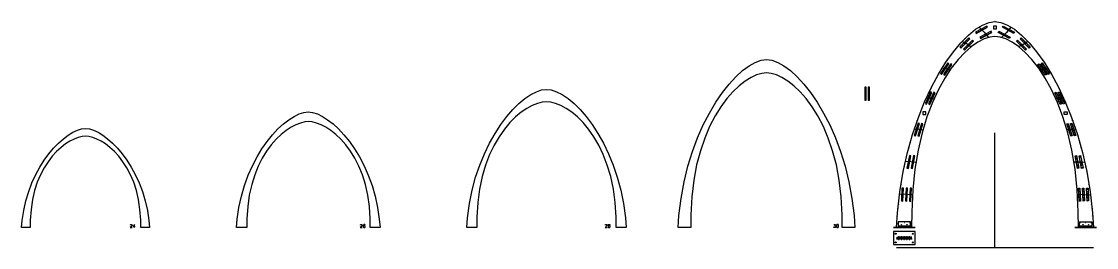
# Model space of a CAD drawing. Extents: x 0 to 6474, y -52 to 579.
# Drawn here: x 3477 to 6474, y -52 to 579 of the extents above; entities that cross this region are included whole.
import ezdxf

# ---------------------------------------------------------------- set-up
doc = ezdxf.new("R2010")
doc.units = 0
doc.layers.get('0').update_dxf_attribs({"linetype": 'CONTINUOUS'})
for name, color, linetype in [('BASE_PLATES', 6, 'CONTINUOUS'), ('BRACING', 1, 'CONTINUOUS'), ('JOINTS', 3, 'CONTINUOUS'), ('WORK', 7, 'CONTINUOUS')]:
    doc.layers.add(name, color=color, linetype=linetype)

# ---------------------------------------------------------------- blocks, each defined once
blk = doc.blocks.new('*U22')
at = {"layer": 'JOINTS'}
blk.add_circle((0, 0), 0.312, dxfattribs=at)
blk = doc.blocks.new('*U23')
at = {"layer": 'JOINTS', "color": 0, "linetype": 'BYBLOCK'}
for p in [(0, 0), (0, -6), (0, -12), (0, -18), (0, -24), (0, -30)]:
    blk.add_blockref('*U22', p, dxfattribs=at)
blk = doc.blocks.new('*U49')
at = {"layer": 'JOINTS'}
blk.add_circle((0, 0), 0.312, dxfattribs=at)
blk = doc.blocks.new('*U51')
at = {"layer": 'JOINTS', "color": 0, "linetype": 'BYBLOCK'}
for p in [(0, 0), (0, -6), (0, -12), (0, -18), (0, -24), (0, -30)]:
    blk.add_blockref('*U49', p, dxfattribs=at)
blk = doc.blocks.new('*U68')
at = {"layer": 'JOINTS'}
blk.add_circle((0, 0), 0.312, dxfattribs=at)
blk = doc.blocks.new('*U70')
at = {"layer": 'JOINTS', "color": 0, "linetype": 'BYBLOCK'}
for p in [(0, 0), (0, -6), (0, -12), (0, -18), (0, -24), (0, -30)]:
    blk.add_blockref('*U68', p, dxfattribs=at)
blk = doc.blocks.new('*U79')
at = {"layer": 'JOINTS'}
blk.add_circle((0, 0), 0.312, dxfattribs=at)
blk = doc.blocks.new('*U81')
at = {"layer": 'JOINTS', "color": 0, "linetype": 'BYBLOCK'}
for p in [(0, 0), (0, -6), (0, -12), (0, -18), (0, -24), (0, -30)]:
    blk.add_blockref('*U79', p, dxfattribs=at)
blk = doc.blocks.new('*U90')
at = {"layer": 'JOINTS'}
blk.add_circle((0, 0), 0.312, dxfattribs=at)
blk = doc.blocks.new('*U92')
at = {"layer": 'JOINTS', "color": 0, "linetype": 'BYBLOCK'}
for p in [(0, 0), (0, -6), (0, -12), (0, -18), (0, -24), (0, -30)]:
    blk.add_blockref('*U90', p, dxfattribs=at)
blk = doc.blocks.new('*U101')
at = {"layer": 'JOINTS'}
blk.add_circle((0, 0), 0.312, dxfattribs=at)
blk = doc.blocks.new('*U103')
at = {"layer": 'JOINTS', "color": 0, "linetype": 'BYBLOCK'}
for p in [(0, 0), (0, -6), (0, -12), (0, -18), (0, -24), (0, -30)]:
    blk.add_blockref('*U101', p, dxfattribs=at)
blk = doc.blocks.new('*U112')
at = {"layer": 'JOINTS'}
blk.add_circle((0, 0), 0.312, dxfattribs=at)
blk = doc.blocks.new('*U114')
at = {"layer": 'JOINTS', "color": 0, "linetype": 'BYBLOCK'}
for p in [(0, 0), (0, -6), (0, -12), (0, -18), (0, -24), (0, -30)]:
    blk.add_blockref('*U112', p, dxfattribs=at)
blk = doc.blocks.new('*U163')
at = {"layer": 'JOINTS'}
blk.add_circle((0, 0), 0.625, dxfattribs=at)
blk = doc.blocks.new('*U165')
at = {"layer": 'JOINTS', "color": 0, "linetype": 'BYBLOCK'}
for p in [(0, 0), (0, -6), (0, -12), (0, -18), (0, -24), (0, -30)]:
    blk.add_blockref('*U163', p, dxfattribs=at)
blk = doc.blocks.new('*U166')
at = {"layer": 'JOINTS'}
blk.add_circle((0, 0), 0.625, dxfattribs=at)
blk = doc.blocks.new('*U167')
at = {"layer": 'JOINTS', "color": 0, "linetype": 'BYBLOCK'}
for p in [(0, 0), (0, -6), (0, -12), (0, -18), (0, -24), (0, -30)]:
    blk.add_blockref('*U166', p, dxfattribs=at)
blk = doc.blocks.new('*U172')
at = {"layer": 'JOINTS'}
blk.add_circle((0, 0), 0.312, dxfattribs=at)
blk = doc.blocks.new('*U174')
at = {"layer": 'JOINTS', "color": 0, "linetype": 'BYBLOCK'}
for p in [(0, 0), (0, -6), (0, -12), (0, -18), (0, -24), (0, -30)]:
    blk.add_blockref('*U172', p, dxfattribs=at)
blk = doc.blocks.new('*U175')
at = {"layer": 'JOINTS'}
blk.add_circle((0, 0), 0.312, dxfattribs=at)
blk = doc.blocks.new('*U177')
at = {"layer": 'JOINTS', "color": 0, "linetype": 'BYBLOCK'}
for p in [(0, 0), (0, -6), (0, -12), (0, -18), (0, -24), (0, -30)]:
    blk.add_blockref('*U175', p, dxfattribs=at)
blk = doc.blocks.new('*U178')
at = {"layer": 'JOINTS'}
blk.add_circle((0, 0), 0.312, dxfattribs=at)
blk = doc.blocks.new('*U180')
at = {"layer": 'JOINTS', "color": 0, "linetype": 'BYBLOCK'}
for p in [(0, 0), (0, -6), (0, -12), (0, -18), (0, -24), (0, -30)]:
    blk.add_blockref('*U178', p, dxfattribs=at)
blk = doc.blocks.new('*U181')
at = {"layer": 'JOINTS'}
blk.add_circle((0, 0), 0.312, dxfattribs=at)
blk = doc.blocks.new('*U183')
at = {"layer": 'JOINTS', "color": 0, "linetype": 'BYBLOCK'}
for p in [(0, 0), (0, -6), (0, -12), (0, -18), (0, -24), (0, -30)]:
    blk.add_blockref('*U181', p, dxfattribs=at)
blk = doc.blocks.new('*U187')
at = {"layer": 'JOINTS'}
blk.add_circle((0, 0), 0.312, dxfattribs=at)
blk = doc.blocks.new('*U189')
at = {"layer": 'JOINTS', "color": 0, "linetype": 'BYBLOCK'}
for p in [(0, 0), (0, -6), (0, -12), (0, -18), (0, -24), (0, -30)]:
    blk.add_blockref('*U187', p, dxfattribs=at)
blk = doc.blocks.new('*U190')
at = {"layer": 'JOINTS'}
blk.add_circle((0, 0), 0.312, dxfattribs=at)
blk = doc.blocks.new('*U192')
at = {"layer": 'JOINTS', "color": 0, "linetype": 'BYBLOCK'}
for p in [(0, 0), (0, -6), (0, -12), (0, -18), (0, -24), (0, -30)]:
    blk.add_blockref('*U190', p, dxfattribs=at)
blk = doc.blocks.new('*U193')
at = {"layer": 'JOINTS'}
blk.add_circle((0, 0), 0.312, dxfattribs=at)
blk = doc.blocks.new('*U195')
at = {"layer": 'JOINTS', "color": 0, "linetype": 'BYBLOCK'}
for p in [(0, 0), (0, -6), (0, -12), (0, -18), (0, -24), (0, -30)]:
    blk.add_blockref('*U193', p, dxfattribs=at)
blk = doc.blocks.new('*U196')
at = {"layer": 'JOINTS'}
blk.add_circle((0, 0), 0.312, dxfattribs=at)
blk = doc.blocks.new('*U198')
at = {"layer": 'JOINTS', "color": 0, "linetype": 'BYBLOCK'}
for p in [(0, 0), (0, -6), (0, -12), (0, -18), (0, -24), (0, -30)]:
    blk.add_blockref('*U196', p, dxfattribs=at)
blk = doc.blocks.new('*U199')
at = {"layer": 'JOINTS'}
blk.add_circle((0, 0), 0.312, dxfattribs=at)
blk = doc.blocks.new('*U201')
at = {"layer": 'JOINTS', "color": 0, "linetype": 'BYBLOCK'}
for p in [(0, 0), (0, -6), (0, -12), (0, -18), (0, -24), (0, -30)]:
    blk.add_blockref('*U199', p, dxfattribs=at)
blk = doc.blocks.new('*U203')
at = {"layer": 'JOINTS'}
blk.add_circle((0, 0), 0.312, dxfattribs=at)
blk = doc.blocks.new('*U205')
at = {"layer": 'JOINTS', "color": 0, "linetype": 'BYBLOCK'}
for p in [(0, 0), (0, -6), (0, -12), (0, -18), (0, -24), (0, -30)]:
    blk.add_blockref('*U203', p, dxfattribs=at)
blk = doc.blocks.new('*U222')
at = {"layer": 'JOINTS'}
blk.add_circle((0, 0), 0.312, dxfattribs=at)
blk = doc.blocks.new('*U223')
at = {"layer": 'JOINTS', "color": 0, "linetype": 'BYBLOCK'}
for p in [(0, 0), (0, -6), (0, -12), (0, -18), (0, -24), (0, -30)]:
    blk.add_blockref('*U222', p, dxfattribs=at)
blk = doc.blocks.new('*U224')
at = {"layer": 'JOINTS'}
blk.add_circle((0, 0), 0.312, dxfattribs=at)
blk = doc.blocks.new('*U225')
at = {"layer": 'JOINTS', "color": 0, "linetype": 'BYBLOCK'}
for p in [(0, 0), (0, -6), (0, -12), (0, -18), (0, -24), (0, -30)]:
    blk.add_blockref('*U224', p, dxfattribs=at)
blk = doc.blocks.new('*U214')
at = {"layer": 'JOINTS'}
blk.add_circle((0, 0), 0.312, dxfattribs=at)
blk = doc.blocks.new('*U215')
at = {"layer": 'JOINTS', "color": 0, "linetype": 'BYBLOCK'}
for p in [(0, 0), (0, -6), (0, -12), (0, -18), (0, -24), (0, -30)]:
    blk.add_blockref('*U214', p, dxfattribs=at)
blk = doc.blocks.new('*U216')
at = {"layer": 'JOINTS'}
blk.add_circle((0, 0), 0.312, dxfattribs=at)
blk = doc.blocks.new('*U217')
at = {"layer": 'JOINTS', "color": 0, "linetype": 'BYBLOCK'}
for p in [(0, 0), (0, -6), (0, -12), (0, -18), (0, -24), (0, -30)]:
    blk.add_blockref('*U216', p, dxfattribs=at)
blk = doc.blocks.new('*U226')
at = {"layer": 'JOINTS'}
blk.add_circle((0, 0), 0.312, dxfattribs=at)
blk = doc.blocks.new('*U227')
at = {"layer": 'JOINTS', "color": 0, "linetype": 'BYBLOCK'}
for p in [(0, 0), (0, -6), (0, -12), (0, -18), (0, -24), (0, -30)]:
    blk.add_blockref('*U226', p, dxfattribs=at)
blk = doc.blocks.new('*U228')
at = {"layer": 'JOINTS'}
blk.add_circle((0, 0), 0.312, dxfattribs=at)
blk = doc.blocks.new('*U229')
at = {"layer": 'JOINTS', "color": 0, "linetype": 'BYBLOCK'}
for p in [(0, 0), (0, -6), (0, -12), (0, -18), (0, -24), (0, -30)]:
    blk.add_blockref('*U228', p, dxfattribs=at)
blk = doc.blocks.new('*U206')
at = {"layer": 'JOINTS'}
blk.add_circle((0, 0), 0.312, dxfattribs=at)
blk = doc.blocks.new('*U207')
at = {"layer": 'JOINTS', "color": 0, "linetype": 'BYBLOCK'}
for p in [(0, 0), (0, -6), (0, -12), (0, -18), (0, -24), (0, -30)]:
    blk.add_blockref('*U206', p, dxfattribs=at)
blk = doc.blocks.new('*U208')
at = {"layer": 'JOINTS'}
blk.add_circle((0, 0), 0.312, dxfattribs=at)
blk = doc.blocks.new('*U209')
at = {"layer": 'JOINTS', "color": 0, "linetype": 'BYBLOCK'}
for p in [(0, 0), (0, -6), (0, -12), (0, -18), (0, -24), (0, -30)]:
    blk.add_blockref('*U208', p, dxfattribs=at)
blk = doc.blocks.new('*U210')
at = {"layer": 'JOINTS'}
blk.add_circle((0, 0), 0.312, dxfattribs=at)
blk = doc.blocks.new('*U211')
at = {"layer": 'JOINTS', "color": 0, "linetype": 'BYBLOCK'}
for p in [(0, 0), (0, -6), (0, -12), (0, -18), (0, -24), (0, -30)]:
    blk.add_blockref('*U210', p, dxfattribs=at)
blk = doc.blocks.new('*U218')
at = {"layer": 'JOINTS'}
blk.add_circle((0, 0), 0.312, dxfattribs=at)
blk = doc.blocks.new('*U219')
at = {"layer": 'JOINTS', "color": 0, "linetype": 'BYBLOCK'}
for p in [(0, 0), (0, -6), (0, -12), (0, -18), (0, -24), (0, -30)]:
    blk.add_blockref('*U218', p, dxfattribs=at)
blk = doc.blocks.new('*U220')
at = {"layer": 'JOINTS'}
blk.add_circle((0, 0), 0.312, dxfattribs=at)
blk = doc.blocks.new('*U221')
at = {"layer": 'JOINTS', "color": 0, "linetype": 'BYBLOCK'}
for p in [(0, 0), (0, -6), (0, -12), (0, -18), (0, -24), (0, -30)]:
    blk.add_blockref('*U220', p, dxfattribs=at)
blk = doc.blocks.new('*U230')
at = {"layer": 'JOINTS'}
blk.add_circle((0, 0), 0.312, dxfattribs=at)
blk = doc.blocks.new('*U231')
at = {"layer": 'JOINTS', "color": 0, "linetype": 'BYBLOCK'}
for p in [(0, 0), (0, -6), (0, -12), (0, -18), (0, -24), (0, -30)]:
    blk.add_blockref('*U230', p, dxfattribs=at)
blk = doc.blocks.new('*U232')
at = {"layer": 'JOINTS'}
blk.add_circle((0, 0), 0.312, dxfattribs=at)
blk = doc.blocks.new('*U233')
at = {"layer": 'JOINTS', "color": 0, "linetype": 'BYBLOCK'}
for p in [(0, 0), (0, -6), (0, -12), (0, -18), (0, -24), (0, -30)]:
    blk.add_blockref('*U232', p, dxfattribs=at)
blk = doc.blocks.new('*U212')
at = {"layer": 'JOINTS'}
blk.add_circle((0, 0), 0.312, dxfattribs=at)
blk = doc.blocks.new('*U213')
at = {"layer": 'JOINTS', "color": 0, "linetype": 'BYBLOCK'}
for p in [(0, 0), (0, -6), (0, -12), (0, -18), (0, -24), (0, -30)]:
    blk.add_blockref('*U212', p, dxfattribs=at)
blk = doc.blocks.new('*U234')
at = {"layer": 'JOINTS'}
blk.add_circle((0, 0), 0.312, dxfattribs=at)
blk = doc.blocks.new('*U235')
at = {"layer": 'JOINTS', "color": 0, "linetype": 'BYBLOCK'}
for p in [(0, 0), (0, -6), (0, -12), (0, -18), (0, -24), (0, -30)]:
    blk.add_blockref('*U234', p, dxfattribs=at)

msp = doc.modelspace()

# ---------------------------------------------------------------- linework, layer by layer
for p, q in [((6146.6, 563.3), (6160.5, 549.3)), ((6160.5, 549.3), (6172.6, 534.3)), ((6223.1, 548), (6209.5, 534.3)), ((6235.5, 563.3), (6223.1, 548)), ((6099.7, 523.5), (6113.2, 516.7)), ((6113.2, 516.7), (6125.1, 508.6)), ((6269.9, 515), (6257, 508.6)), ((6282.4, 523.5), (6269.9, 515)), ((6044.3, 449.4), (6055.5, 447.3)), ((6055.5, 447.3), (6065.7, 443.4)), ((6327.1, 445.4), (6316.4, 443.4)), ((6337.8, 449.4), (6327.1, 445.4)), ((6000.3, 366.3), (6011.3, 365.9)), ((6011.3, 365.9), (6021.5, 363.6)), ((6371, 363.9), (6360.6, 363.6)), ((6381.8, 366.3), (6371, 363.9)), ((5978.7, 278.2), (5966.2, 278)), ((5978.7, 278.2), (5990.6, 276.5)), ((6403.5, 276.3), (6391.5, 276.5)), ((6403.5, 276.3), (6415.9, 278)), ((5956.5, 187.9), (5941.4, 187.3)), ((5956.5, 187.9), (5971.3, 186.5)), ((6425.6, 185.9), (6410.8, 186.5)), ((6425.6, 185.9), (6440.7, 187.3)), ((5943.1, 96.8), (5924.9, 95.8)), ((5943.1, 96.8), (5961.2, 95.8)), ((6438.9, 94.8), (6420.9, 95.8)), ((6438.9, 94.8), (6457.2, 95.8)), ((5916.5, -52.1), (6465.6, -52.1))]:
    msp.add_line(p, q)
for centre in [(6168.6, 574.2), (6191, 579), (6213.5, 574.2), (6126.5, 548.7), (6147, 563.5), (6235.1, 563.5), (6255.5, 548.7), (6089.9, 512.4), (6107.5, 531.3), (6274.6, 531.3), (6292.2, 512.4), (6073.7, 492.6), (6308.4, 492.6), (6045.6, 451.5), (6059, 472.1), (6323.1, 472.1), (6336.5, 451.5), (6033.3, 431.5), (6348.8, 431.5), (6012.2, 391.8), (6022.3, 411.2), (6359.8, 411.2), (6369.9, 391.8), (6003.2, 372.5), (6378.9, 372.5), (5987.4, 336.1), (5994.7, 354.4), (6387.4, 354.3), (6394.7, 336.1), (5974.3, 302.1), (5980.5, 318.9), (6401.6, 318.9), (6407.7, 302.1), (5963.5, 270.2), (5968.8, 285.7), (6413.3, 285.7), (6418.6, 270.2), (5954.7, 240.1), (5958.9, 255), (6423.2, 255), (6427.4, 240.1), (5947, 212.3), (5950.7, 225.9), (6431.3, 225.9), (6435.1, 212.3), (5941, 185.5), (5943.9, 198.6), (6438.2, 198.6), (6441.1, 185.5), (5935.4, 160.5), (5938.1, 172.8), (6443.9, 172.8), (6446.7, 160.5), (5929.3, 124.5), (5931.3, 136.2), (5933.3, 148.2), (6448.8, 148.2), (6450.8, 136.2), (6452.8, 124.5), (5924.3, 90.5), (5925.6, 101.7), (5927.4, 113), (6454.7, 113), (6456.5, 101.7), (6457.8, 90.5), (5921.8, 68.4), (5923.1, 79.4), (6459, 79.4), (6460.2, 68.4), (5918.6, 36.1), (5919.4, 46.8), (5920.6, 57.6), (6461.5, 57.6), (6462.7, 46.8), (6463.5, 36.1), (5917.2, 14.6), (5917.9, 25.3), (6464.2, 25.3), (6464.9, 14.6)]:
    msp.add_circle(centre, 0.25)
at = {"layer": 'BASE_PLATES'}
for p, q in [((5923.1, -28.8), (5922.8, -28.9)), ((5923.1, -22.6), (5923.1, -21.8)), ((5923.3, -28.8), (5923.1, -28.9)), ((5923.1, -29.7), (5923.1, -28.9)), ((5930.6, -28.8), (5930.3, -28.9)), ((5930.6, -22.6), (5930.6, -21.8)), ((5930.8, -28.8), (5930.6, -28.9)), ((5930.6, -29.7), (5930.6, -28.9)), ((5938.1, -28.8), (5937.8, -28.9)), ((5938.1, -22.6), (5938.1, -21.8)), ((5938.3, -28.8), (5938.1, -28.9)), ((5938.1, -29.7), (5938.1, -28.9)), ((5945.6, -28.8), (5945.3, -28.9)), ((5945.6, -22.6), (5945.6, -21.8)), ((5945.8, -28.8), (5945.6, -28.9)), ((5945.6, -29.7), (5945.6, -28.9)), ((5953.1, -28.8), (5952.8, -28.9)), ((5953.1, -22.6), (5953.1, -21.8)), ((5953.3, -28.8), (5953.1, -28.9)), ((5953.1, -29.7), (5953.1, -28.9))]:
    msp.add_line(p, q, dxfattribs=at)
for points in [[(5908.1, 3.8), (5908.1, 3.6), (5968.1, 3.6), (5968.1, 3.8)], [(5921.1, 7.8), (5955.1, 7.8), (5955.1, 19.8), (5921.1, 19.8)], [(5921.1, 7.8), (5921.1, 3.8), (5955.1, 3.8), (5955.1, 7.8)], [(6474, 3.8), (6474, 3.6), (6414, 3.6), (6414, 3.8)], [(6461, 7.8), (6427, 7.8), (6427, 19.8), (6461, 19.8)], [(6461, 7.8), (6461, 3.8), (6427, 3.8), (6427, 7.8)], [(5908.1, -7.7), (5908.1, -43.7), (5968.1, -43.7), (5968.1, -7.7)], [(5922.1, -22.6), (5924.1, -22.6), (5924.1, -22.7), (5922.1, -22.7)], [(5922.1, -28.7), (5924.1, -28.7), (5924.1, -28.8), (5922.1, -28.8)], [(5922.2, -22.6), (5923.9, -22.6), (5923.9, -21.8), (5922.2, -21.8)], [(5922.2, -29.7), (5923.9, -29.7), (5923.9, -28.9), (5922.2, -28.9)], [(5929.6, -22.6), (5931.6, -22.6), (5931.6, -22.7), (5929.6, -22.7)], [(5929.6, -28.7), (5931.6, -28.7), (5931.6, -28.8), (5929.6, -28.8)], [(5929.7, -22.6), (5931.4, -22.6), (5931.4, -21.8), (5929.7, -21.8)], [(5929.7, -29.7), (5931.4, -29.7), (5931.4, -28.9), (5929.7, -28.9)], [(5937.1, -22.6), (5939.1, -22.6), (5939.1, -22.7), (5937.1, -22.7)], [(5937.1, -28.7), (5939.1, -28.7), (5939.1, -28.8), (5937.1, -28.8)], [(5937.2, -22.6), (5938.9, -22.6), (5938.9, -21.8), (5937.2, -21.8)], [(5937.2, -29.7), (5938.9, -29.7), (5938.9, -28.9), (5937.2, -28.9)], [(5944.6, -22.6), (5946.6, -22.6), (5946.6, -22.7), (5944.6, -22.7)], [(5944.6, -28.7), (5946.6, -28.7), (5946.6, -28.8), (5944.6, -28.8)], [(5944.7, -22.6), (5946.4, -22.6), (5946.4, -21.8), (5944.7, -21.8)], [(5944.7, -29.7), (5946.4, -29.7), (5946.4, -28.9), (5944.7, -28.9)], [(5952.1, -22.6), (5954.1, -22.6), (5954.1, -22.7), (5952.1, -22.7)], [(5952.1, -28.7), (5954.1, -28.7), (5954.1, -28.8), (5952.1, -28.8)], [(5952.2, -22.6), (5953.9, -22.6), (5953.9, -21.8), (5952.2, -21.8)], [(5952.2, -29.7), (5953.9, -29.7), (5953.9, -28.9), (5952.2, -28.9)]]:
    msp.add_lwpolyline(points, close=True, dxfattribs=at)
for points in [[(5922.7, -23.4), (5921.1, -23.4), (5921.1, -23.7), (5922.7, -23.7)], [(5922.7, -23.7), (5921.1, -23.7), (5921.1, -27.7), (5922.7, -27.7)], [(5922.7, -27.9), (5921.1, -27.9), (5921.1, -27.7), (5922.7, -27.7)], [(5922.7, -23.9), (5921.3, -23.9), (5921.3, -27.4), (5922.7, -27.4)], [(5922.8, -28.9), (5922.2, -28.9), (5922.2, -28.8), (5923.2, -28.8)], [(5922.7, -22.7), (5922.7, -28.7)], [(5922.7, -29.7), (5922.7, -29.9), (5923.4, -29.9), (5923.4, -29.7)], [(5923.4, -28.8), (5923.9, -28.8), (5923.9, -28.9), (5923.1, -28.9)], [(5923.4, -28.7), (5923.4, -22.7)], [(5930.2, -23.4), (5923.4, -23.4)], [(5923.4, -23.7), (5930.2, -23.7)], [(5930.2, -23.7), (5923.4, -23.7)], [(5930.2, -23.9), (5923.4, -23.9)], [(5923.4, -27.4), (5930.2, -27.4)], [(5923.4, -27.7), (5930.2, -27.7)], [(5923.4, -27.7), (5930.2, -27.7)], [(5930.2, -27.9), (5923.4, -27.9)], [(5930.3, -28.9), (5929.7, -28.9), (5929.7, -28.8), (5930.7, -28.8)], [(5930.2, -22.7), (5930.2, -28.7)], [(5930.2, -29.7), (5930.2, -29.9), (5930.9, -29.9), (5930.9, -29.7)], [(5930.9, -28.8), (5931.4, -28.8), (5931.4, -28.9), (5930.6, -28.9)], [(5930.9, -28.7), (5930.9, -22.7)], [(5937.7, -23.4), (5930.9, -23.4)], [(5930.9, -23.7), (5937.7, -23.7)], [(5937.7, -23.7), (5930.9, -23.7)], [(5937.7, -23.9), (5930.9, -23.9)], [(5930.9, -27.4), (5937.7, -27.4)], [(5930.9, -27.7), (5937.7, -27.7)], [(5930.9, -27.7), (5937.7, -27.7)], [(5937.7, -27.9), (5930.9, -27.9)], [(5937.8, -28.9), (5937.2, -28.9), (5937.2, -28.8), (5938.2, -28.8)], [(5937.7, -22.7), (5937.7, -28.7)], [(5937.7, -29.7), (5937.7, -29.9), (5938.4, -29.9), (5938.4, -29.7)], [(5938.4, -28.8), (5938.9, -28.8), (5938.9, -28.9), (5938.1, -28.9)], [(5938.4, -28.7), (5938.4, -22.7)], [(5945.2, -23.4), (5938.4, -23.4)], [(5938.4, -23.7), (5945.2, -23.7)], [(5945.2, -23.7), (5938.4, -23.7)], [(5945.2, -23.9), (5938.4, -23.9)], [(5938.4, -27.4), (5945.2, -27.4)], [(5938.4, -27.7), (5945.2, -27.7)], [(5938.4, -27.7), (5945.2, -27.7)], [(5945.2, -27.9), (5938.4, -27.9)], [(5945.3, -28.9), (5944.7, -28.9), (5944.7, -28.8), (5945.7, -28.8)], [(5945.2, -22.7), (5945.2, -28.7)], [(5945.2, -29.7), (5945.2, -29.9), (5945.9, -29.9), (5945.9, -29.7)], [(5945.9, -28.8), (5946.4, -28.8), (5946.4, -28.9), (5945.6, -28.9)], [(5945.9, -28.7), (5945.9, -22.7)], [(5952.7, -23.4), (5945.9, -23.4)], [(5945.9, -23.7), (5952.7, -23.7)], [(5952.7, -23.7), (5945.9, -23.7)], [(5952.7, -23.9), (5945.9, -23.9)], [(5945.9, -27.4), (5952.7, -27.4)], [(5945.9, -27.7), (5952.7, -27.7)], [(5945.9, -27.7), (5952.7, -27.7)], [(5952.7, -27.9), (5945.9, -27.9)], [(5952.8, -28.9), (5952.2, -28.9), (5952.2, -28.8), (5953.2, -28.8)], [(5952.7, -22.7), (5952.7, -28.7)], [(5952.7, -29.7), (5952.7, -29.9), (5953.4, -29.9), (5953.4, -29.7)], [(5953.4, -28.8), (5953.9, -28.8), (5953.9, -28.9), (5953.1, -28.9)], [(5953.4, -28.7), (5953.4, -22.7)], [(5953.4, -23.7), (5955.1, -23.7), (5955.1, -23.4), (5953.4, -23.4)], [(5953.4, -27.7), (5955.1, -27.7), (5955.1, -23.7), (5953.4, -23.7)], [(5953.4, -27.4), (5954.8, -27.4), (5954.8, -23.9), (5953.4, -23.9)], [(5953.4, -27.7), (5955.1, -27.7), (5955.1, -27.9), (5953.4, -27.9)]]:
    msp.add_lwpolyline(points, dxfattribs=at)
for centre, radius in [((5923.1, 17.8), 0.312), ((5923.1, 5.8), 0.312), ((5930.6, 11.8), 0.312), ((5938.1, 17.8), 0.312), ((5938.1, 5.8), 0.312), ((5945.6, 11.8), 0.312), ((5953.1, 17.8), 0.312), ((5953.1, 5.8), 0.312), ((6429, 17.8), 0.312), ((6429, 5.8), 0.312), ((6436.5, 11.8), 0.312), ((6444, 17.8), 0.312), ((6444, 5.8), 0.312), ((6451.5, 11.8), 0.312), ((6459, 17.8), 0.312), ((6459, 5.8), 0.312), ((5914.1, -13.7), 1.5), ((5962.1, -13.7), 1.5), ((5914.1, -37.7), 1.5), ((5962.1, -37.7), 1.5)]:
    msp.add_circle(centre, radius, dxfattribs=at)
at = {"layer": 'BRACING'}
for points in [[(6187, 558.4), (6195, 558.4), (6195, 566.4), (6187, 566.4)], [(5989.9, 319.3), (5997.9, 319.3), (5997.9, 327.3), (5989.9, 327.3)], [(6392.2, 319.3), (6384.2, 319.3), (6384.2, 327.3), (6392.2, 327.3)]]:
    msp.add_lwpolyline(points, close=True, dxfattribs=at)
at = {"layer": 'JOINTS'}
for p, q in [((5828.3, 377.9), (5832.3, 377.9)), ((5837.3, 377.9), (5841.3, 377.9)), ((6191, -52.1), (6191, 268.5))]:
    msp.add_line(p, q, dxfattribs=at)
for points in [[(6168, 566.4), (6136.4, 549), (6138.4, 545.5), (6169.9, 562.9)], [(6180.6, 552.3), (6149.1, 535), (6151, 531.5), (6182.6, 548.8)], [(6201.5, 552.3), (6233, 535), (6231.1, 531.5), (6199.5, 548.8)], [(6214.1, 566.4), (6245.6, 549), (6243.7, 545.5), (6212.2, 562.9)], [(6118.4, 533.3), (6092.8, 508), (6095.6, 505.1), (6121.2, 530.4)], [(6128.5, 527.3), (6102.9, 502), (6105.7, 499.2), (6131.3, 524.5)], [(6253.6, 527.3), (6279.2, 502), (6276.4, 499.2), (6250.7, 524.5)], [(6263.7, 533.3), (6289.3, 508), (6286.5, 505.1), (6260.9, 530.4)], [(6059.2, 463.6), (6038.8, 433.9), (6042.1, 431.6), (6062.5, 461.3)], [(6067.9, 461.2), (6047.5, 431.5), (6050.8, 429.2), (6071.2, 458.9)], [(6067.9, 461.2), (6047.5, 431.5), (6050.8, 429.2), (6071.2, 458.9)], [(6314.2, 461.2), (6334.6, 431.5), (6331.3, 429.2), (6310.9, 458.9)], [(6314.2, 461.2), (6334.6, 431.5), (6331.3, 429.2), (6310.9, 458.9)], [(6322.9, 463.6), (6343.3, 433.9), (6340, 431.6), (6319.6, 461.3)], [(5828.3, 395.9), (5828.3, 359.9), (5832.3, 359.9), (5832.3, 395.9)], [(5837.3, 395.9), (5837.3, 359.9), (5841.3, 359.9), (5841.3, 395.9)], [(6011.6, 382.9), (5996.9, 350), (6000.5, 348.4), (6015.2, 381.2)], [(6020.5, 381.7), (6005.8, 348.8), (6009.4, 347.2), (6024.1, 380)], [(6361.6, 381.7), (6376.3, 348.8), (6372.7, 347.2), (6358, 380)], [(6370.5, 382.9), (6385.2, 350), (6381.5, 348.4), (6366.9, 381.2)], [(5977, 295.3), (5966.1, 261), (5969.9, 259.8), (5980.9, 294.1)], [(5986.5, 294.6), (5975.6, 260.3), (5979.4, 259.1), (5990.3, 293.4)], [(5986.5, 294.6), (5975.6, 260.3), (5979.4, 259.1), (5990.3, 293.4)], [(6395.5, 294.6), (6406.5, 260.3), (6402.7, 259.1), (6391.7, 293.4)], [(6395.5, 294.6), (6406.5, 260.3), (6402.7, 259.1), (6391.7, 293.4)], [(6405, 295.3), (6416, 261), (6412.2, 259.8), (6401.2, 294.1)], [(5952.5, 205), (5945.5, 169.6), (5949.5, 168.9), (5956.4, 204.2)], [(5963.9, 204.8), (5957, 169.5), (5960.9, 168.7), (5967.8, 204)], [(6418.2, 204.8), (6425.1, 169.5), (6421.2, 168.7), (6414.3, 204)], [(6429.6, 205), (6436.5, 169.6), (6432.6, 168.9), (6425.7, 204.2)], [(5931.7, 113.9), (5930.1, 77.9), (5934, 77.7), (5935.7, 113.7)], [(5943, 113.9), (5941.4, 77.9), (5945.4, 77.7), (5947, 113.7)], [(5954.2, 113.8), (5952.6, 77.8), (5956.6, 77.7), (5958.2, 113.6)], [(6427.9, 113.8), (6429.5, 77.8), (6425.5, 77.7), (6423.9, 113.6)], [(6439.1, 113.9), (6440.7, 77.9), (6436.7, 77.7), (6435.1, 113.7)], [(6450.4, 113.9), (6452, 77.9), (6448, 77.7), (6446.4, 113.7)]]:
    msp.add_lwpolyline(points, close=True, dxfattribs=at)
at = {"layer": 'WORK'}
for p, q in [((5918.2, -23.4), (5918.2, -23.2)), ((5918.2, -23.2), (5918.7, -23.2)), ((5918.2, -27.9), (5918.2, -28.2)), ((5918.2, -28.2), (5918.7, -28.2)), ((5918.7, -23.2), (5918.7, -23.4)), ((5918.7, -28.2), (5918.7, -27.9)), ((5957.9, -23.2), (5957.4, -23.2)), ((5957.4, -23.2), (5957.4, -23.4)), ((5957.4, -28.2), (5957.4, -27.9)), ((5957.9, -28.2), (5957.4, -28.2)), ((5957.9, -23.4), (5957.9, -23.2)), ((5957.9, -27.9), (5957.9, -28.2))]:
    msp.add_line(p, q, dxfattribs=at)
for points in [[(6191, 579), (6207.7, 576.6), (6225.8, 569.3), (6245.1, 557.3), (6265.3, 540.7), (6286, 519.8), (6306.9, 494.7), (6327.8, 465.5), (6348.3, 432.4), (6368.2, 395.5), (6387.1, 355), (6404.7, 311), (6420.7, 263.7), (6434.9, 213.3), (6446.8, 159.9), (6456.3, 103.6), (6462.9, 44.6), (6465.6, 3.8), (6423.5, 3.8), (6423.3, 47.6), (6420.2, 109.5), (6414.1, 166.9), (6405.2, 219.9), (6393.9, 268.5), (6380.6, 312.9), (6365.4, 353), (6348.9, 389), (6331.3, 420.9), (6312.9, 448.7), (6294.1, 472.7), (6275.2, 492.7), (6256.6, 509), (6238.5, 521.5), (6221.3, 530.4), (6205.4, 535.6), (6191, 537.4), (6176.7, 535.6), (6160.8, 530.4), (6143.6, 521.5), (6125.5, 509), (6106.9, 492.7), (6088, 472.7), (6069.2, 448.7), (6050.8, 420.9), (6033.2, 389), (6016.6, 353), (6001.5, 312.9), (5988.2, 268.5), (5976.9, 219.9), (5968, 166.9), (5961.9, 109.5), (5958.8, 47.6), (5958.6, 3.8), (5916.5, 3.8), (5919.2, 44.6), (5925.8, 103.6), (5935.2, 159.9), (5947.2, 213.3), (5961.3, 263.7), (5977.4, 311), (5995, 355), (6013.9, 395.5), (6033.7, 432.4), (6054.3, 465.5), (6075.2, 494.7), (6096.1, 519.8), (6116.8, 540.7), (6137, 557.3), (6156.3, 569.3), (6174.4, 576.6)], [(5554.1, 473.1), (5569.1, 471.1), (5585.4, 465.1), (5602.7, 455.3), (5620.8, 441.9), (5639.4, 424.8), (5658.2, 404.3), (5677, 380.5), (5695.4, 353.5), (5713.3, 323.4), (5730.2, 290.3), (5746.1, 254.4), (5760.5, 215.9), (5773.2, 174.7), (5783.9, 131.1), (5792.4, 85.2), (5798.4, 37.1), (5800.8, 3.8), (5765.5, 3.8), (5765.3, 39.2), (5762.5, 89.3), (5756.9, 135.8), (5748.8, 178.6), (5738.5, 218), (5726.4, 253.8), (5712.6, 286.3), (5697.6, 315.4), (5681.5, 341.2), (5664.8, 363.7), (5647.8, 383.1), (5630.6, 399.3), (5613.6, 412.5), (5597.2, 422.6), (5581.6, 429.8), (5567.2, 434), (5554.1, 435.4), (5541.1, 434), (5526.6, 429.8), (5511, 422.6), (5494.6, 412.5), (5477.7, 399.3), (5460.5, 383.1), (5443.4, 363.7), (5426.7, 341.2), (5410.7, 315.4), (5395.6, 286.3), (5381.9, 253.8), (5369.7, 218), (5359.4, 178.6), (5351.4, 135.8), (5345.8, 89.3), (5343, 39.2), (5342.8, 3.8), (5307.5, 3.8), (5309.9, 37.1), (5315.9, 85.2), (5324.3, 131.1), (5335.1, 174.7), (5347.8, 215.9), (5362.2, 254.4), (5378, 290.3), (5395, 323.4), (5412.8, 353.5), (5431.3, 380.5), (5450, 404.3), (5468.9, 424.8), (5487.5, 441.9), (5505.6, 455.3), (5522.9, 465.1), (5539.2, 471.1)], [(4940.7, 389.6), (4954.2, 387.9), (4968.9, 383), (4984.5, 375), (5000.8, 363.9), (5017.6, 349.9), (5034.5, 333), (5051.4, 313.4), (5068.1, 291.2), (5084.2, 266.5), (5099.5, 239.3), (5113.7, 209.8), (5126.7, 178.1), (5138.2, 144.3), (5147.8, 108.5), (5155.5, 70.7), (5160.9, 31.1), (5163, 3.8), (5135.2, 3.8), (5135, 32.7), (5132.4, 73.4), (5127.3, 111.2), (5119.8, 146.1), (5110.4, 178.2), (5099.2, 207.4), (5086.5, 233.8), (5072.7, 257.5), (5058, 278.5), (5042.6, 296.9), (5026.9, 312.6), (5011.1, 325.8), (4995.5, 336.5), (4980.4, 344.8), (4966, 350.6), (4952.7, 354.1), (4940.7, 355.2), (4928.7, 354.1), (4915.4, 350.6), (4901.1, 344.8), (4886, 336.5), (4870.4, 325.8), (4854.6, 312.6), (4838.8, 296.9), (4823.5, 278.5), (4808.7, 257.5), (4794.9, 233.8), (4782.2, 207.4), (4771.1, 178.2), (4761.6, 146.1), (4754.2, 111.2), (4749, 73.4), (4746.4, 32.7), (4746.3, 3.8), (4718.4, 3.8), (4720.6, 31.1), (4726, 70.7), (4733.6, 108.5), (4743.3, 144.3), (4754.7, 178.1), (4767.7, 209.8), (4782, 239.3), (4797.3, 266.5), (4813.4, 291.2), (4830, 313.4), (4846.9, 333), (4863.9, 349.9), (4880.6, 363.9), (4896.9, 375), (4912.6, 383), (4927.2, 387.9)], [(4276.7, 326.5), (4288.8, 325.1), (4302, 321), (4316.1, 314.3), (4330.8, 305), (4345.9, 293.3), (4361.1, 279.2), (4376.3, 262.8), (4391.3, 244.3), (4405.8, 223.6), (4419.5, 200.8), (4432.4, 176.2), (4444.1, 149.6), (4454.4, 121.3), (4463.1, 91.4), (4470, 59.8), (4474.8, 26.7), (4476.7, 3.8), (4476.3, 3.8), (4475.3, 3.8), (4473.9, 3.8), (4472.2, 3.8), (4470.2, 3.8), (4467.9, 3.8), (4465.5, 3.8), (4463.1, 3.8), (4460.6, 3.8), (4458.3, 3.8), (4456, 3.8), (4454, 3.8), (4452.3, 3.8), (4450.9, 3.8), (4449.9, 3.8), (4449.5, 3.8), (4449.3, 28.1), (4447, 62.4), (4442.5, 94.2), (4435.9, 123.6), (4427.5, 150.6), (4417.6, 175.1), (4406.4, 197.4), (4394.2, 217.3), (4381.1, 235), (4367.5, 250.4), (4353.6, 263.7), (4339.7, 274.8), (4325.9, 283.8), (4312.5, 290.8), (4299.8, 295.7), (4288, 298.6), (4277.4, 299.6), (4266.8, 298.6), (4255, 295.7), (4242.4, 290.8), (4229, 283.8), (4215.2, 274.8), (4201.2, 263.7), (4187.3, 250.4), (4173.7, 235), (4160.7, 217.3), (4148.4, 197.4), (4137.3, 175.1), (4127.4, 150.6), (4119, 123.6), (4112.4, 94.2), (4107.9, 62.4), (4105.6, 28.1), (4105.4, 3.8), (4104.9, 3.8), (4103.9, 3.8), (4102.4, 3.8), (4100.6, 3.8), (4098.5, 3.8), (4096.1, 3.8), (4093.6, 3.8), (4091, 3.8), (4088.5, 3.8), (4086, 3.8), (4083.6, 3.8), (4081.5, 3.8), (4079.6, 3.8), (4078.2, 3.8), (4077.2, 3.8), (4076.7, 3.8), (4078.6, 26.7), (4083.5, 59.8), (4090.3, 91.4), (4099, 121.3), (4109.3, 149.6), (4121, 176.2), (4133.9, 200.8), (4147.6, 223.6), (4162.1, 244.3), (4177.1, 262.8), (4192.3, 279.2), (4207.6, 293.3), (4222.6, 305), (4237.3, 314.3), (4251.4, 321), (4264.6, 325.1)], [(3655.7, 280.4), (3666.6, 279.2), (3678.3, 275.7), (3690.9, 269.9), (3704, 262), (3717.4, 251.9), (3731, 239.8), (3744.6, 225.8), (3758, 209.9), (3770.9, 192.1), (3783.2, 172.7), (3794.6, 151.5), (3805, 128.8), (3814.2, 104.5), (3822, 78.8), (3828.1, 51.8), (3832.4, 23.4), (3834.2, 3.8), (3809.7, 3.8), (3809.6, 24.7), (3807.5, 54.3), (3803.5, 81.7), (3797.6, 106.9), (3790.1, 130.2), (3781.2, 151.3), (3771.2, 170.5), (3760.2, 187.6), (3748.6, 202.8), (3736.4, 216.1), (3724, 227.6), (3711.4, 237.1), (3699.1, 244.9), (3687.1, 250.9), (3675.8, 255.1), (3665.2, 257.6), (3655.7, 258.5), (3646.2, 257.6), (3635.7, 255.1), (3624.3, 250.9), (3612.4, 244.9), (3600, 237.1), (3587.5, 227.6), (3575.1, 216.1), (3562.9, 202.8), (3551.2, 187.6), (3540.3, 170.5), (3530.3, 151.3), (3521.4, 130.2), (3513.9, 106.9), (3508, 81.7), (3504, 54.3), (3501.9, 24.7), (3501.8, 3.8), (3477.3, 3.8), (3479.1, 23.4), (3483.4, 51.8), (3489.5, 78.8), (3497.3, 104.5), (3506.5, 128.8), (3516.9, 151.5), (3528.3, 172.7), (3540.6, 192.1), (3553.5, 209.9), (3566.9, 225.8), (3580.4, 239.8), (3594.1, 251.9), (3607.5, 262), (3620.6, 269.9), (3633.1, 275.7), (3644.9, 279.2)], [(5114.5, 3.8), (5116.1, 3.8), (5117.3, 4.2), (5117.7, 4.6), (5118.1, 5.4), (5118.1, 6.6), (5117.7, 7.4), (5116.9, 8.2), (5115.7, 8.6), (5114.1, 9), (5113.3, 9.4), (5112.9, 10.2), (5112.9, 11), (5113.3, 11.8), (5114.5, 12.2), (5116.1, 12.2), (5117.3, 11.8), (5117.7, 11), (5117.7, 10.2), (5117.3, 9.4), (5116.5, 9), (5114.9, 8.6), (5113.7, 8.2), (5112.9, 7.4), (5112.5, 6.6), (5112.5, 5.4), (5112.9, 4.6), (5113.3, 4.2)], [(5752.4, 3.8), (5753.6, 4.2), (5754.4, 5.4), (5754.8, 7.4), (5754.8, 8.6), (5754.4, 10.6), (5753.6, 11.8), (5752.4, 12.2), (5751.6, 12.2), (5750.4, 11.8), (5749.6, 10.6), (5749.2, 8.6), (5749.2, 7.4), (5749.6, 5.4), (5750.4, 4.2), (5751.6, 3.8)], [(5918.3, -28.1), (5918.7, -28.1), (5918.7, -23.3), (5918.3, -23.3)], [(5957.8, -28.1), (5957.4, -28.1), (5957.4, -23.3), (5957.8, -23.3)]]:
    msp.add_lwpolyline(points, close=True, dxfattribs=at)
for points in [[(3780.9, 10.2), (3780.9, 10.6), (3781.3, 11.4), (3781.7, 11.8), (3782.5, 12.2), (3784.1, 12.2), (3784.9, 11.8), (3785.3, 11.4), (3785.7, 10.6), (3785.7, 9.8), (3785.3, 9), (3784.5, 7.8), (3780.5, 3.8), (3786.1, 3.8)], [(3792.5, 3.8), (3792.5, 12.2), (3788.5, 6.6), (3794.6, 6.6)], [(4422, 10.2), (4422, 10.6), (4422.4, 11.4), (4422.8, 11.8), (4423.6, 12.2), (4425.2, 12.2), (4426, 11.8), (4426.4, 11.4), (4426.8, 10.6), (4426.8, 9.8), (4426.4, 9), (4425.6, 7.8), (4421.6, 3.8), (4427.2, 3.8)], [(4434.9, 11), (4434.5, 11.8), (4433.3, 12.2), (4432.4, 12.2), (4431.2, 11.8), (4430.4, 10.6), (4430, 8.6), (4430, 6.6), (4430.4, 5), (4431.2, 4.2), (4432.4, 3.8), (4432.8, 3.8), (4434.1, 4.2), (4434.9, 5), (4435.3, 6.2), (4435.3, 6.6), (4434.9, 7.8), (4434.1, 8.6), (4432.8, 9), (4432.4, 9), (4431.2, 8.6), (4430.4, 7.8), (4430, 6.6)], [(5104.9, 10.2), (5104.9, 10.6), (5105.3, 11.4), (5105.7, 11.8), (5106.5, 12.2), (5108.1, 12.2), (5108.9, 11.8), (5109.3, 11.4), (5109.7, 10.6), (5109.7, 9.8), (5109.3, 9), (5108.5, 7.8), (5104.5, 3.8), (5110.1, 3.8)], [(5741.9, 12.2), (5746.4, 12.2), (5743.9, 9), (5745.1, 9), (5746, 8.6), (5746.4, 8.2), (5746.8, 7), (5746.8, 6.2), (5746.4, 5), (5745.6, 4.2), (5744.3, 3.8), (5743.1, 3.8), (5741.9, 4.2), (5741.5, 4.6), (5741.1, 5.4)], [(5917, -23.4), (5917, -22.7), (5959.1, -22.7), (5959.1, -23.4)], [(5917, -23.4), (5918.2, -23.4)], [(5959.1, -27.9), (5959.1, -28.7), (5917, -28.7), (5917, -27.9)], [(5918.2, -27.9), (5917, -27.9)], [(5918.7, -23.4), (5922.7, -23.4)], [(5922.7, -27.9), (5918.7, -27.9)], [(5923.4, -23.4), (5930.2, -23.4)], [(5930.2, -27.9), (5923.4, -27.9)], [(5930.9, -23.4), (5937.7, -23.4)], [(5937.7, -27.9), (5930.9, -27.9)], [(5938.4, -23.4), (5945.2, -23.4)], [(5945.2, -27.9), (5938.4, -27.9)], [(5945.9, -23.4), (5952.7, -23.4)], [(5952.7, -27.9), (5945.9, -27.9)], [(5953.4, -23.4), (5957.4, -23.4)], [(5957.4, -27.9), (5953.4, -27.9)], [(5957.9, -23.4), (5959.1, -23.4)], [(5959.1, -27.9), (5957.9, -27.9)]]:
    msp.add_lwpolyline(points, dxfattribs=at)

# ---------------------------------------------------------------- block references
at = {"layer": 'JOINTS'}
for name, p, rotation in [('*U114', (6166.3, 563.2), 298.782446834132), ('*U201', (6179, 549.1), 298.782446834132), ('*U103', (6117.7, 529.7), 314.6160841336839), ('*U198', (6127.8, 523.8), 314.6160841336839), ('*U92', (6059.1, 460), 325.5437378241759), ('*U192', (6067.8, 457.5), 325.5437378241759), ('*U195', (6067.8, 457.5), 325.5437378241759), ('*U81', (6012.2, 379.3), 335.931254700509), ('*U189', (6021.1, 378.1), 335.931254700509), ('*U70', (5978, 291.8), 342.29850649641), ('*U183', (5987.5, 291.2), 342.29850649641), ('*U51', (5953.9, 201.6), 348.9106535534984), ('*U180', (5965.3, 201.5), 348.9106535534984), ('*U23', (5933.5, 110.8), 357.4374471276784), ('*U174', (5944.9, 110.8), 357.4374471276784), ('*U177', (5956.1, 110.7), 357.4374471276784)]:
    msp.add_blockref(name, p, dxfattribs=dict(at, rotation=rotation))
at = {"layer": 'JOINTS', "xscale": -1}
for name, p, rotation in [('*U235', (6203.1, 549.1), 61.217553165868), ('*U229', (6215.8, 563.2), 61.217553165868), ('*U213', (6254.3, 523.8), 45.3839158663161), ('*U227', (6264.4, 529.7), 45.3839158663161), ('*U231', (6314.3, 457.5), 34.456262175824), ('*U233', (6314.3, 457.5), 34.456262175824), ('*U217', (6323, 460), 34.456262175824), ('*U221', (6361, 378.1), 24.06874529949105), ('*U215', (6369.9, 379.3), 24.06874529949105), ('*U219', (6394.6, 291.2), 17.70149350358997), ('*U225', (6404, 291.8), 17.70149350358997), ('*U211', (6416.8, 201.5), 11.08934644650155), ('*U223', (6428.2, 201.6), 11.08934644650155), ('*U209', (6426, 110.7), 2.562552872321601), ('*U207', (6437.2, 110.8), 2.562552872321601), ('*U205', (6448.6, 110.8), 2.562552872321601)]:
    msp.add_blockref(name, p, dxfattribs=dict(at, rotation=rotation))
at = {"layer": 'JOINTS'}
for name, p in [('*U165', (5830.3, 392.9)), ('*U167', (5839.3, 392.9))]:
    msp.add_blockref(name, p, dxfattribs=at)

doc.saveas('drawing.dxf')
